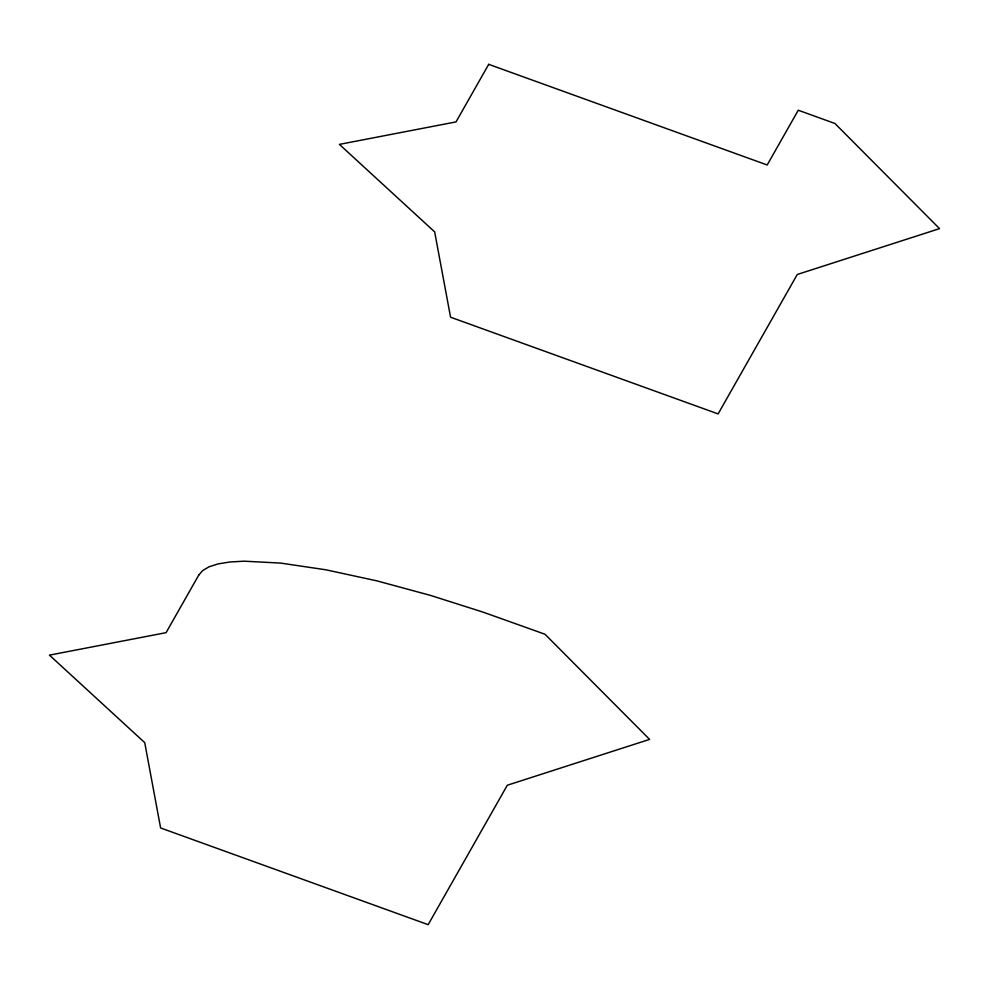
<?xml version="1.0" encoding="UTF-8"?>
<svg xmlns="http://www.w3.org/2000/svg" width="989" height="989" viewBox="0 0 989 989"><rect width="100%" height="100%" fill="white"/><g stroke="black" fill="none" stroke-linecap="round" stroke-linejoin="round"><path stroke-width="1.48" d="M198.752 575.091L166.078 632.663L49.45 655.138L144.728 742.64L160.614 827.966L428.163 924.666L507.308 785.241L649.6 739.389L544.976 634.233L483.176 612.166L430.499 595.403L376.945 580.877L325.838 569.788L280.629 563.087L244.147 561.183L229.757 561.999L218.062 563.903L209.062 566.808L202.671 570.579L198.752 575.091M488.702 64.334L456.016 121.907L339.4 144.382L434.666 231.883L450.564 317.209L718.113 413.909L797.258 274.485L939.55 228.632L834.926 123.477L798.271 110.224L767.192 164.978L488.702 64.334"/></g></svg>
